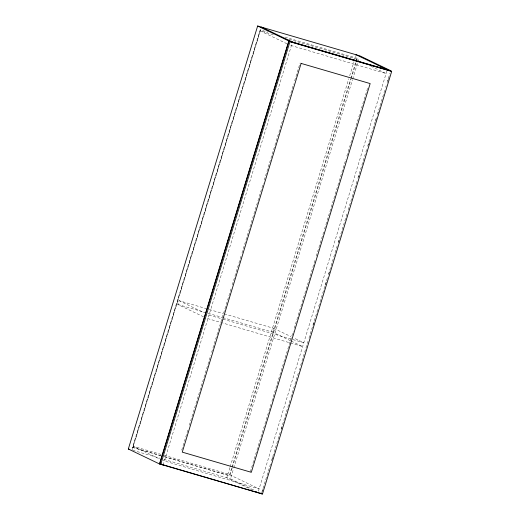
<?xml version="1.0" encoding="UTF-8"?>
<svg xmlns="http://www.w3.org/2000/svg" width="520" height="520" viewBox="0 0 520 520"><rect width="100%" height="100%" fill="white"/><g stroke="black" fill="none" stroke-linecap="round" stroke-linejoin="round"><path stroke-width="0.39" stroke-dasharray="2.6 1.95" d="M160.823 455.702L132.542 447.369L260.189 29.874L267.93 32.136M132.002 450.067L260.858 28.6M132.931 447.558L260.572 30.062L260.189 29.874M203.547 316.823L177.794 304.46L178.958 300.651L206.154 308.594M163.156 465.029L292.019 43.557M181.74 450.106L188.383 428.382M189.332 425.276L210.685 355.446M211.633 352.339L231.322 287.937M232.271 284.837L241.046 256.126M241.995 253.025L263.347 183.19M264.29 180.089L293.709 83.876M294.658 80.769L300.111 62.927M229.873 467.662L226.785 477.757L251.42 489.587M230.107 466.888L348.751 78.819M349.7 75.719L353.971 61.743M354.211 60.97L355.875 55.523M290.466 340.73L272.578 332.144L273.741 328.341L224.022 313.814M232.135 468.078L229.762 475.839L229.372 475.651L231.744 467.89M231.978 467.116L350.603 79.111M350.844 78.332L355.823 62.036M356.063 61.263L357.012 58.156L357.403 58.344L356.454 61.445M232.369 467.304L350.994 79.293M351.234 78.52L356.213 62.225M253.65 489.964L230.464 478.829L233.545 468.741M233.786 467.961L352.43 79.898M352.664 79.118L357.65 62.823M357.89 62.043L359.073 58.162M250.308 471.829L270.953 404.32M271.901 401.219L293.248 331.383M294.197 328.283L315.308 259.226M316.257 256.12L323.615 232.069M324.565 228.963L345.911 159.133M346.86 156.032L367.972 86.977M258.408 491.192L387.029 70.486M261.716 492.746L270.504 464.003M271.453 460.896L280.241 432.153M281.19 429.046L289.978 400.303M290.927 397.196L298.292 373.12M299.24 370.012L299.715 368.459M300.664 365.352L308.029 341.269M308.978 338.163L317.766 309.419M318.714 306.312L327.502 277.576M328.452 274.469L337.24 245.726M338.188 242.619L347.21 213.103M348.166 209.995L356.947 181.253M357.903 178.145L366.685 149.403M367.64 146.296L376.422 117.552M377.377 114.445L384.735 90.37M385.684 87.263L386.159 85.709M387.114 82.602L389.961 73.281M262.334 491.465L263.283 488.358M272.064 459.641L273.013 456.534M281.314 429.371L282.029 427.043M313.111 325.37L314.061 322.264M325.449 285.012L326.872 280.351M328.77 274.144L329.485 271.817M338.5 242.32L339.216 239.993M358.436 177.125L358.911 175.572M368.16 145.308L368.635 143.754M375.518 121.245L376.467 118.138M377.891 113.484L378.365 111.93M387.855 80.886L388.804 77.779M284.973 37.115L357.403 58.344M273.37 34.736L260.163 30.881L286.969 43.752M288.906 39.279L354.946 58.565L358.566 60.307M209.261 309.504L223.243 313.586M177.794 304.46L204.99 312.403M208.097 313.307L222.079 317.395M222.859 317.623L272.578 332.144M209.001 315.081L222.209 318.936M222.989 319.163L303.791 342.765L293.774 337.954M161.135 454.428L133.166 446.264L159.978 459.134M164.242 455.338L227.948 473.947L259.11 488.911L162.877 460.525M132.542 447.369L161.207 455.741M164.3 456.644L229.372 475.651M164.691 456.833L229.762 475.839M132.782 450.294L159.972 458.237M163.859 459.375L230.464 478.829M370.884 66.222L386.1 73.528L289.868 45.149M273.741 328.341L290.914 336.583M291.181 341.075L302.627 346.574L206.408 318.201M178.958 300.651L203.996 312.676"/><path stroke-width="0.78" d="M288.945 41.23L289.945 41.711L160.751 464.282L159.751 463.801L288.945 41.23L390.676 70.948L391.677 71.428L262.483 494L159.484 463.957L128.323 448.994L257.647 26L359.788 55.835L390.943 70.798L288.802 40.963L257.647 26M159.484 463.957L288.802 40.963M289.945 41.711L391.677 71.428M128.323 448.994L129.798 449.423M159.751 463.801L262.483 494M356.109 54.763L387.263 69.719M261.326 27.073L292.481 42.036M260.169 493.097L261.619 493.792M255.769 491.673L257.946 492.713M160.986 463.983L163.156 465.029M301.113 63.407L182.267 452.14L251.316 472.31L370.162 83.577L301.113 63.407"/></g></svg>
